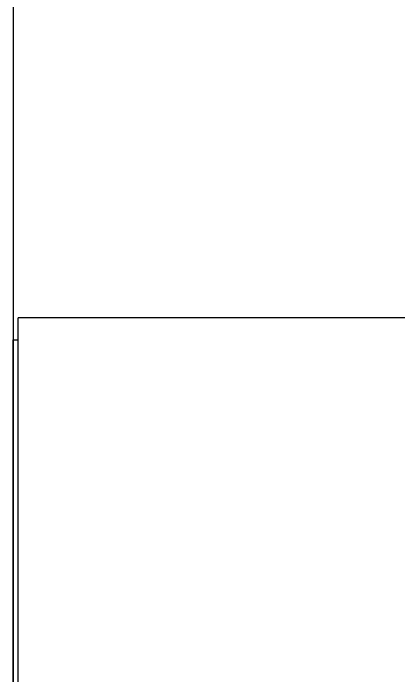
# Model space of a CAD drawing. Header units: millimetres. Extents: x 732 to 1037, y 127 to 299.
# Drawn here: x 736.03258 to 736.05729, y 288.41919 to 288.46162 of the extents above; entities that cross this region are included whole.
import ezdxf

# ---------------------------------------------------------------- set-up
doc = ezdxf.new("R2010")
doc.units = ezdxf.units.MM
doc.layers.add('I-ARQ', color=8, linetype='Continuous')

msp = doc.modelspace()

# ---------------------------------------------------------------- linework, layer by layer
at = {"layer": 'I-ARQ'}
msp.add_line((736.032584, 289.18378), (736.032584, 287.821924), dxfattribs=at)
for points in [[(736.032897, 288.439642), (736.032897, 288.439642), (736.032897, 288.442112), (736.032897, 288.442112)], [(736.066608, 288.442112), (736.066608, 288.442112), (736.032897, 288.442112), (736.032897, 288.442112)], [(736.032584, 288.421924), (736.032584, 288.421924), (736.032584, 288.44071), (736.032584, 288.44071)], [(736.032584, 288.44071), (736.032584, 288.44071), (736.032897, 288.44071), (736.032897, 288.44071)], [(736.032897, 288.401737), (736.032897, 288.401737), (736.032897, 288.439642), (736.032897, 288.439642)], [(736.032584, 288.437665), (736.032584, 288.437665), (736.032584, 288.429402), (736.032584, 288.429402)], [(736.032584, 288.40314), (736.032584, 288.40314), (736.032584, 288.421924), (736.032584, 288.421924)]]:
    msp.add_open_spline(points, degree=3, dxfattribs=at)

doc.saveas('drawing.dxf')
